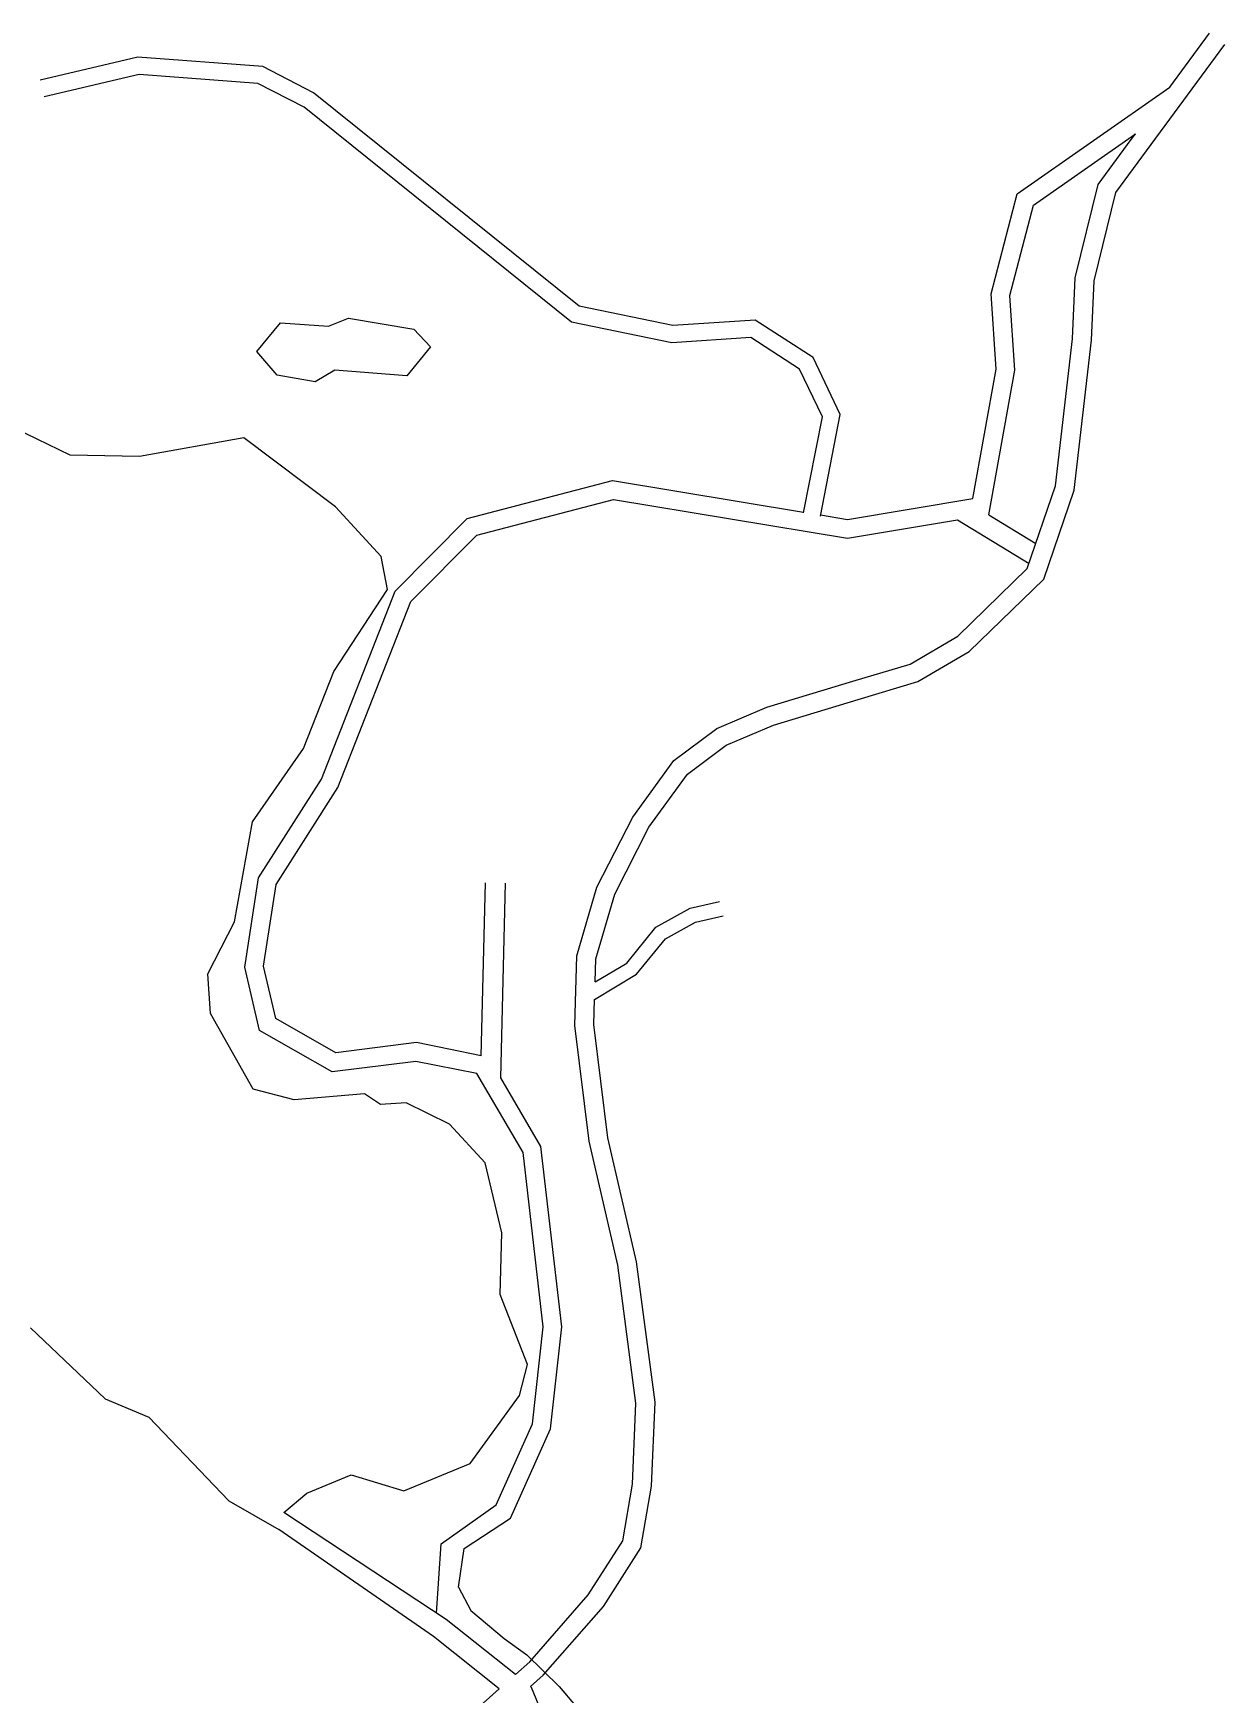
# Model space of a CAD drawing. Extents: x 682046 to 690153, y 7551609 to 7556947.
# Drawn here: x 688876 to 689337, y 7555444 to 7556087 of the extents above; entities that cross this region are included whole.
import ezdxf

# ---------------------------------------------------------------- set-up
doc = ezdxf.new("R2010")
doc.units = 0
doc.header["$LTSCALE"] = 80
doc.header["$MEASUREMENT"] = 0
doc.layers.add('RUA', color=7, linetype='CONTINUOUS')

msp = doc.modelspace()

# ---------------------------------------------------------------- linework, layer by layer
at = {"layer": 'RUA'}
for p, q in [((689049.678084, 7555691.563795), (689051.340509, 7555758.41819)), ((689057.193964, 7555683.008919), (689059.064342, 7555758.226127))]:
    msp.add_line(p, q, dxfattribs=at)
for points in [[(689315.912134, 7556066.155505), (689331.228485, 7556086.953801)], [(689093.678975, 7555720.087191), (689093.945185, 7555729.046422), (689101.263551, 7555754.041854), (689114.520203, 7555779.890478), (689129.445034, 7555800.436448), (689144.390149, 7555811.631365), (689162.635357, 7555819.374645), (689195.469749, 7555829.297628), (689218.449813, 7555836.2425), (689238.362572, 7555847.915459), (689267.194716, 7555875.879691), (689278.910137, 7555910.285321), (689285.650573, 7555968.209308), (689286.663214, 7555991.262808), (689295.014964, 7556025.331282), (689306.88632, 7556041.497831), (689337.149874, 7556082.593152)], [(689062.863943, 7555452.267644), (689068.402136, 7555457.209723), (689091.00223, 7555483.034836), (689104.376563, 7555503.900953), (689108.120129, 7555525.85905), (689109.497237, 7555557.210076), (689102.450009, 7555610.573067), (689091.424904, 7555658.460008), (689085.821257, 7555703.236609), (689086.62266, 7555730.207596), (689094.401961, 7555756.777321), (689108.236284, 7555783.752323), (689124.147771, 7555805.656554), (689140.695681, 7555818.052074), (689160.127915, 7555826.299129), (689193.342368, 7555836.336971), (689215.485312, 7555843.028855), (689233.878972, 7555853.811311), (689260.804074, 7555879.925907), (689271.696234, 7555911.913799), (689278.31549, 7555968.796423), (689279.348326, 7555992.309689), (689288.221199, 7556028.503932), (689300.961949, 7556045.854431), (689302.624652, 7556048.112239)], [(689233.748562, 7555898.729853), (689261.462875, 7555881.860662)], [(689245.923264, 7555900.741355), (689264.120361, 7555889.665117)], [(689093.678975, 7555720.087191), (689105.928963, 7555727.406333), (689117.180451, 7555741.266756), (689130.491244, 7555748.560076), (689141.843514, 7555751.240572)], [(689093.478357, 7555713.33546), (689109.713972, 7555723.035941), (689120.896178, 7555736.811017), (689132.550336, 7555743.196626), (689143.15179, 7555745.699839)], [(689068.698061, 7555447.620068), (689073.637103, 7555452.025194), (689096.897415, 7555478.604737), (689111.374493, 7555501.191314), (689115.446636, 7555525.076701), (689116.872277, 7555557.532589), (689109.694731, 7555611.882373), (689098.675251, 7555659.744878), (689093.188669, 7555703.586066), (689093.478357, 7555713.33546)], [(689062.863943, 7555452.267644), (689036.097503, 7555473.590328), (688973.293908, 7555514.941028)], [(689056.632347, 7555446.706797), (689031.251929, 7555466.925348), (688971.410533, 7555508.30365)], [(689040.87194, 7555485.977495), (689045.662819, 7555476.996315), (689058.487337, 7555466.227371), (689067.294323, 7555459.840447), (689079.748346, 7555447.651442), (689092.388344, 7555432.684304)], [(689239.69522, 7555170.257811), (689224.901865, 7555192.3693), (689201.535112, 7555220.333348), (689175.088697, 7555247.285855), (689141.30243, 7555253.361562), (689117.370287, 7555247.927115), (689105.710312, 7555261.471181), (689095.985031, 7555287.422942), (689077.349896, 7555311.074581), (689077.428126, 7555328.303037), (689088.999475, 7555357.447267), (689081.835727, 7555381.835628), (689076.611326, 7555401.131938), (689075.981862, 7555430.586504), (689069.150381, 7555447.259741), (689068.698061, 7555447.620068)], [(688640.672633, 7555125.269792), (688668.541012, 7555132.096495), (688710.450742, 7555140.095515), (688737.807883, 7555147.835587), (688760.452646, 7555157.668174), (688783.613666, 7555172.537115), (688825.276756, 7555209.943295), (688843.562632, 7555223.021031), (688887.172434, 7555243.569445), (688906.357349, 7555252.261108), (688932.187117, 7555276.432144), (688957.135786, 7555304.940987), (688968.082198, 7555327.217534), (688980.892805, 7555357.765756), (688998.532669, 7555389.46695), (689026.889529, 7555421.870329), (689050.423062, 7555441.165859), (689056.632347, 7555446.706797)]]:
    msp.add_lwpolyline(points, dxfattribs=at)
at = {"layer": 'RUA', "linetype": 'CONTINUOUS'}
for points in [[(689180.783373, 7555900.243967), (689188.496734, 7555939.551381), (689177.94858, 7555961.536892), (689155.638838, 7555976.047527), (689123.809293, 7555973.917097), (689087.502732, 7555981.432436), (688984.865341, 7556063.968334), (688965.172427, 7556074.060684), (688916.864714, 7556077.693692), (688879.107174, 7556068.774061)], [(689174.283159, 7555901.519515), (689181.573032, 7555938.668827), (689172.779715, 7555956.996733), (689153.87809, 7555969.290671), (689123.35076, 7555967.247401), (689084.596134, 7555975.269482), (688981.241734, 7556058.381964), (688963.341727, 7556067.555473), (688917.390084, 7556071.011292), (688880.630116, 7556062.327321)], [(689180.865381, 7555900.661879), (689191.24265, 7555898.94923), (689239.784404, 7555906.969289), (689248.811997, 7555957.10736), (689246.865712, 7555986.185686), (689256.927678, 7556024.798387), (689315.912134, 7556066.155505)], [(689245.923264, 7555900.741355), (689256.000116, 7555956.70688), (689254.072524, 7555985.505935), (689263.179911, 7556020.455448), (689302.624652, 7556048.112239)], [(688973.293908, 7555514.941028), (688982.239839, 7555522.385587), (688999.426988, 7555529.422004), (689019.714026, 7555523.325253), (689045.405796, 7555533.84346), (689064.465197, 7555560.099274), (689067.616133, 7555572.190963), (689057.046147, 7555599.152525), (689057.614588, 7555623.004954), (689051.216145, 7555650.090097), (689037.424343, 7555665.146986), (689020.583979, 7555673.32991), (689010.727478, 7555672.67019), (689004.505708, 7555676.874059), (688977.272707, 7555674.50125), (688961.486335, 7555678.614972), (688945.006992, 7555707.873985), (688943.980761, 7555723.20632), (688954.322322, 7555743.385515), (688961.283733, 7555782.048282), (688980.95831, 7555810.324084), (688992.624758, 7555840.1364), (689013.469433, 7555871.88363), (689010.998413, 7555884.644724), (688993.274747, 7555903.837466), (688957.827465, 7555930.506821), (688917.576591, 7555923.286715), (688890.667102, 7555923.725605), (688860.796793, 7555938.239929)], [(689032.392822, 7555476.029537), (689034.16384, 7555502.736961), (689055.488825, 7555517.838458), (689069.500895, 7555549.209777), (689073.591456, 7555586.72534), (689065.844492, 7555654.138425), (689047.965015, 7555684.620218), (689024.428911, 7555689.376993), (688991.976834, 7555685.279818), (688963.991546, 7555701.346624), (688958.203992, 7555725.845822), (688963.486594, 7555760.369511), (688987.868221, 7555798.559882), (689016.35792, 7555871.137375), (689044.272565, 7555899.299544), (689100.418697, 7555913.93868), (689174.326627, 7555901.741025)], [(689049.678084, 7555691.563795), (689024.696144, 7555696.612782), (688993.457672, 7555692.668828), (688970.233775, 7555706.002043), (688965.477103, 7555726.137431), (688970.321416, 7555757.796747), (688994.26523, 7555795.301344), (689022.470488, 7555867.154224), (689047.969374, 7555892.879214), (689100.752737, 7555906.641566), (689191.243289, 7555891.70714), (689233.748562, 7555898.729853)], [(689040.87194, 7555485.977495), (689043.124383, 7555501.011237), (689061.005584, 7555512.669071), (689076.482523, 7555547.320055), (689080.781409, 7555586.746222), (689072.770906, 7555656.452599), (689057.193964, 7555683.008919)], [(688875.418157, 7555586.388473), (688904.204391, 7555558.91787), (688921.129422, 7555551.825543), (688952.029979, 7555519.41621), (688971.410533, 7555508.30365)]]:
    msp.add_lwpolyline(points, dxfattribs=at)
msp.add_lwpolyline([(689020.903831, 7555954.529993), (688993.04174, 7555956.625378), (688985.420428, 7555952.155001), (688970.729659, 7555954.691945), (688962.856499, 7555963.845618), (688972.009299, 7555975.018939), (688990.584025, 7555973.622016), (688998.293301, 7555976.778193), (689023.658935, 7555972.535583), (689030.05663, 7555965.703314)], close=True, dxfattribs=at)

doc.saveas('drawing.dxf')
